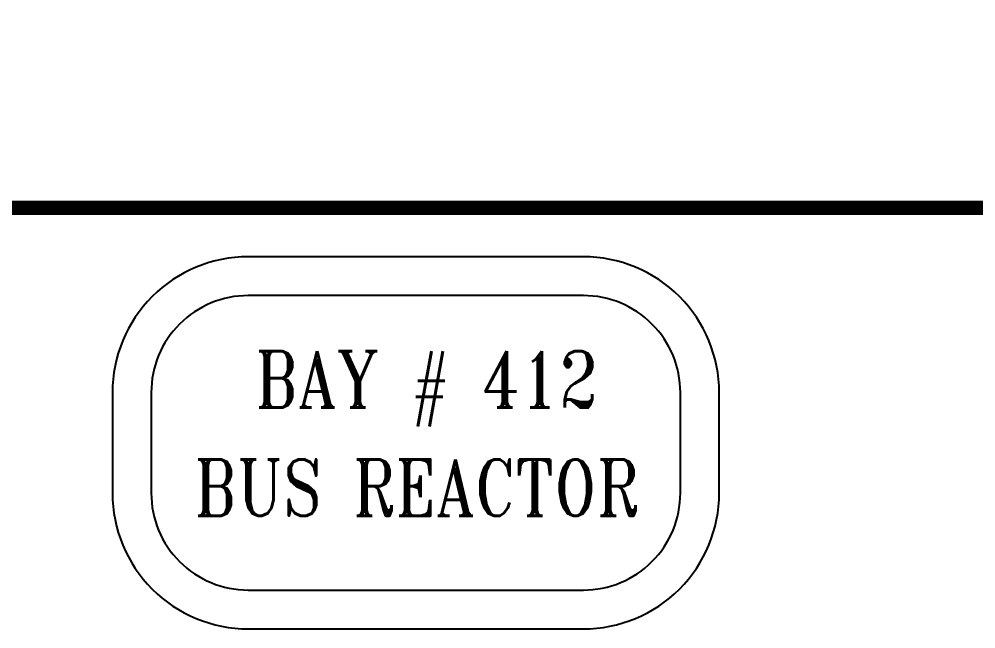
# Model space of a CAD drawing. Header units: inches. Extents: x 0 to 275590, y -2590 to 279503.
# Drawn here: x 99582 to 126701, y -2590 to 14695 of the extents above; entities that cross this region are included whole.
import ezdxf
from ezdxf.enums import TextEntityAlignment as Align

# ---------------------------------------------------------------- set-up
doc = ezdxf.new("R2010")
doc.units = ezdxf.units.IN
doc.header["$MEASUREMENT"] = 0
doc.layers.add('C-PLOTBOUNDARY', color=4, linetype='Continuous')
doc.layers.add('ETXT (OLD)', color=8, linetype='Continuous')
doc.styles.add('ERT3', font='romant.shx', dxfattribs={"width": 0.8})

# ---------------------------------------------------------------- blocks, each defined once
blk = doc.blocks.new('BB')
for points in [[(97383.5, -11935.9), (106882.8, -11935.9, 0.4142136), (110732.8, -8085.9), (110732.8, -5238.4, 0.4142136), (106882.8, -1388.4), (97383.5, -1388.4, 0.4142136), (93533.5, -5238.4), (93533.5, -8085.9, 0.4142136)], [(97383.5, -10835.9), (106882.8, -10835.9, 0.4142136), (109632.8, -8085.9), (109632.8, -5238.4, 0.4142136), (106882.8, -2488.4), (97383.5, -2488.4, 0.4142136), (94633.5, -5238.4), (94633.5, -8085.9, 0.4142136)]]:
    blk.add_lwpolyline(points, format="xyb", close=True)
at = {"layer": 'C-PLOTBOUNDARY', "color": 8, "const_width": 400}
blk.add_lwpolyline([(0, 0), (0, 255000), (231000, 255000), (231000, 0), (0, 0)], dxfattribs=at)
at = {"layer": 'ETXT (OLD)', "color": 6, "style": 'ERT3', "width": 0.8}
for s, p in [('BAY # 412', (102437.1, -4864.5)), ('BUS REACTOR', (102158.5, -7931.7))]:
    blk.add_text(s, height=1600, dxfattribs=at).set_placement(p, align=Align.MIDDLE_CENTER)

msp = doc.modelspace()

# ---------------------------------------------------------------- block references
msp.add_blockref('BB', (8693, 9346))

doc.saveas('drawing.dxf')
